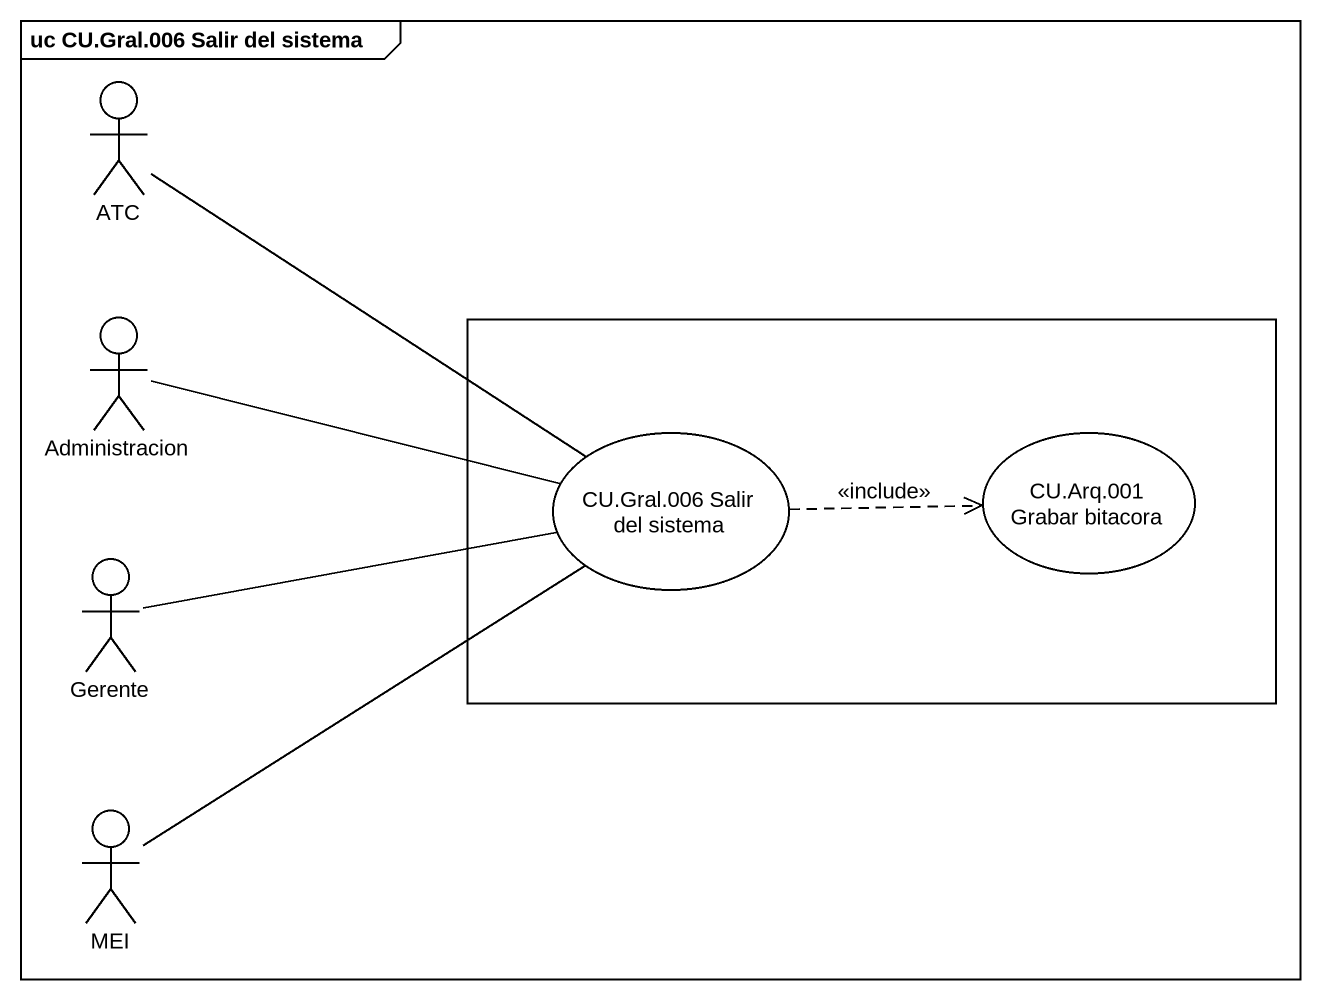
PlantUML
@startuml
mainframe uc CU.Gral.006 Salir del sistema
actor ATC
actor Administracion
rectangle " " as rectangle1 {
  usecase "CU.Gral.006 Salir del sistema" as CU_Gral_006_Salir_del
  usecase "CU.Arq.001 Grabar bitacora" as CU_Arq_001_Grabar_bitacora
}
actor Gerente
actor MEI
ATC -- CU_Gral_006_Salir_del
Administracion -right- CU_Gral_006_Salir_del
CU_Gral_006_Salir_del .right.> CU_Arq_001_Grabar_bitacora : <<include>>
Gerente -right- CU_Gral_006_Salir_del
MEI -up- CU_Gral_006_Salir_del
@enduml
